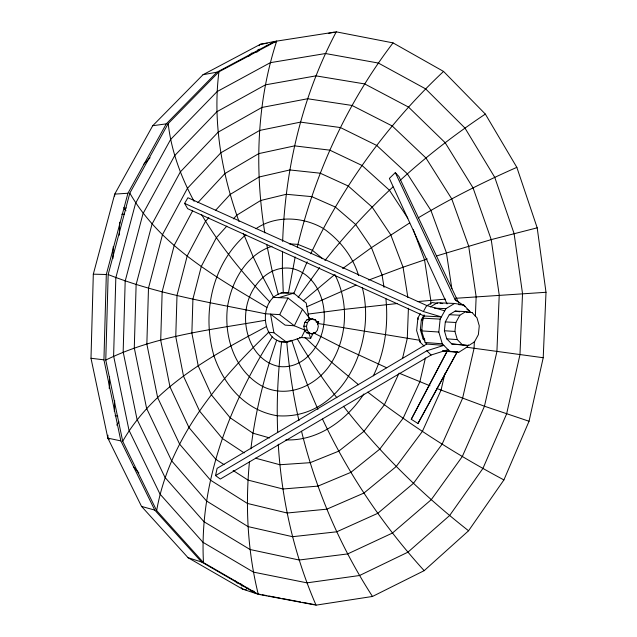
<?xml version="1.0" encoding="UTF-8"?>
<svg xmlns="http://www.w3.org/2000/svg" width="637" height="637" viewBox="0 0 637 637"><rect width="100%" height="100%" fill="white"/><g stroke="black" fill="none" stroke-linecap="round" stroke-linejoin="round"><path stroke-width="0.96" d="M282.486 251.32L282.358 268.105L283.274 292.797C255.859 297.097 261.098 350.454 290.91 340.564M260.151 594.369L256.305 593.644L242.522 589.082L188.074 557.709L141.549 506.423L107.844 438.145L90.995 358.265L93.313 274.173L114.716 194.118L152.729 125.712L203.028 74.704L260.39 44.295L274.674 41.429L336.256 31.85L393.045 42.894L443.551 71.424L485.338 114.079L516.838 167.348L537.19 227.823L546.005 292.287L543.218 357.731L529.044 421.248L503.907 479.924L468.561 530.772L424.17 570.664L372.486 596.463L316.04 605.15L258.264 594.289L203.49 562.598L156.646 510.611L122.71 441.274L105.774 360.072L108.171 274.547L129.821 193.13L168.2 123.602L218.929 71.822L276.705 41.023C256.6 102.668 254.545 169.163 264.817 232.863M256.305 593.644L201.571 561.993L154.767 510.094L120.855 440.884L103.935 359.841L106.315 274.507L127.933 193.25L166.273 123.865L216.954 72.18L274.674 41.429M109.158 439.618L107.844 438.145L107.924 435.167M109.238 388.538L109.572 376.642M112.9 258.598L113.235 246.694M114.66 196.1L114.716 194.118L127.933 193.25M114.334 411.526L114.644 400.625M119.342 235.133L119.708 222.249M408.421 308.236L407.282 338.374L402.488 358.655M430.668 304.303L430.819 300.361L424.537 259.832L413.278 229.678M474.358 341.368L474.071 348.32L462.581 398.316L442.118 444.156L413.461 483.324L377.773 513.326L336.734 531.799L292.55 536.704L248.048 526.6L206.539 500.993L171.592 460.774L146.606 408.397L134.288 347.921L136.127 284.58L152.028 224.12L180.343 171.91L218.157 132.154L261.847 107.47L307.623 98.751L352.022 105.455L392.193 125.951L425.938 157.96L451.744 198.879L468.657 246.017L476.15 296.707L475.353 316.557M282.653 241.447C285.145 168.845 302.129 96.227 336.256 31.85M249.481 461.546C245.149 505.874 247.586 550.989 258.264 594.289M218.929 71.822C212.567 122.447 221.843 173.901 239.026 221.572M281.61 341.902C278.003 371.92 276.354 402.21 277.716 432.435M420.332 313.619L417.936 317.895L416.622 330.563L420.102 342.125L424.083 346.106M424.998 340.827L423.079 338.892L420.332 329.735L421.376 319.718L424.099 314.837M448.074 349.665L431.098 355.032L220.306 479.056L215.553 475.592L426.854 350.78L443.838 345.365L426.694 344.052L425.15 342.507L421.67 330.898L422.992 318.174L424.433 315.602M468.346 344.808L467.168 346.99L458.712 352.349L449.603 351.218L442.293 343.797L438.813 332.02L440.159 319.121L445.948 308.658L454.555 303.467L463.632 304.892L470.743 312.425M444.395 330.754L445.319 321.892L449.284 314.694L455.208 311.095L465.774 311.604L472.041 312.56L476.97 317.783L479.271 325.865L478.363 334.664L474.477 341.878L468.617 345.588L451.792 343.988L446.776 338.852L444.395 330.754L454.929 331.439L457.31 339.601L462.335 344.776L468.617 345.588M454.929 331.439L455.861 322.497L459.842 315.227L465.774 311.604M250.898 448.838C255.286 411.789 264.459 375.416 276.673 340.206M156.646 510.611C169.267 439.323 217.75 380.878 268.742 332.299M215.553 475.592L217.106 468.346L426.694 344.052M295.186 256.982L288.418 292.972L283.274 292.797M297.312 247.291L297.949 244.385C315.689 171.759 347.595 102.382 393.045 42.894M444.817 373.847L441.035 390.155L422.379 431.4L396.294 466.451L363.918 493.078L326.845 509.17L287.144 513.008L247.379 503.429L210.497 480.163L179.61 444.124L157.634 397.568L146.852 344.052L148.493 288.107L162.483 234.663L187.421 188.337L220.848 152.808L259.641 130.426L300.513 122.121L340.397 127.551L376.69 145.427L407.346 173.805L430.907 210.393L446.41 252.762L451.864 288.736M425.428 357.938L419.847 381.762L403.117 418.254L379.771 449.117L350.899 472.336L317.982 486.119L282.924 488.993L248 480.091L233.134 470.504M312.154 333.963L309.232 332.928L307.161 330.141L306.493 326.351L307.424 322.585L309.686 319.862L312.679 318.906L315.586 319.965L317.64 322.752L318.293 326.518L317.377 330.261L315.132 332.984L312.154 333.963L306.572 332.729L304.494 329.95L303.833 326.168L304.757 322.41L307.018 319.694L310.012 318.739L312.679 318.906M258.71 51.056L259.195 49.121M293.657 293.912L307.161 261.783M256.854 52.353L258.033 49.67M310.776 253.813C343.04 185.383 388.443 123.236 443.551 71.424M398.658 374.023L384.382 404.758L363.942 431.345L338.749 451.163L310.155 462.685L279.866 464.739L255.501 458.178M373.298 375.846C384.987 352.285 388.459 324.798 385.918 298.825M299.501 337.379L310.697 338.263L313.508 332.53M317.505 324.36L318.699 321.908L315.92 321.733M304.812 330.707L301.46 337.53L286.793 342.348L279.022 341.687M272.962 297.391L287.972 298.036L302.464 309.295L294.31 325.77L285.113 325.133L270.534 314.081L273.902 332.697L286.793 342.348M264.737 313.738L279.691 314.622L287.972 298.036M457.318 351.728L417.944 423.494L411.271 419.281L447.007 351.369M446.951 351.688L411.271 419.281M192.629 210.839L174.259 245.237L162.164 291.698L160.715 340.285L169.983 386.858L188.974 427.554L215.8 459.309L224.057 464.636M417.944 423.494L457.223 351.847M426.734 305.521L187.939 197.733L184.587 203.386L423.374 311.533L426.734 305.521L444.73 310.848M122.71 441.274C154.035 386.579 212.503 355.327 266.314 326.63M272.286 336.933C229.957 403.969 198.983 482.105 203.49 562.598M116.73 425.11L118.952 421.853M298.14 297.368L319.639 267.548M363.815 393.992C346.815 420.07 318.014 441.242 285.782 439.88M324.934 260.565C345.772 234.392 368.473 209.684 392.997 186.92M226.852 226.111L216.357 237.697L201.332 266.338L192.923 299.008L191.872 333.119L198.234 365.925L211.396 394.852L230.172 417.784L252.961 433.2L269.626 437.93M233.413 218.873L236.693 215.25L260.629 200.512L286.284 194.277L311.764 196.634L335.365 207.041L355.645 224.487L371.467 247.626L382.033 274.881L384.055 287.335M208.856 217.655L205.52 221.286L187.246 255.811L177.006 295.337L175.756 336.639L183.552 376.3L199.604 411.12L222.377 438.495L244.21 452.923M215.521 210.393L230.18 194.42L259.076 177.014L289.859 169.952L320.26 173.208L348.248 186.02L372.159 207.105L390.728 234.782L403.062 267.206L407.871 297.511M197.876 202.638L224.877 173.583L258.726 153.628L294.597 145.873L329.807 150.157L362.031 165.469L389.406 190.192L407.839 218.244M124.748 209.302L126.126 207.869M143.851 164.155L150.093 157.729M248.597 56.422L252.061 52.855M259.004 45.729L260.39 44.295L267.182 43.252M458.767 303.053L398.929 176.545L395.306 172.619L389.366 178.408L447.055 303.921M400.171 180.359C426.726 156.033 455.399 134.081 485.338 114.079M303.26 300.847L334.075 275.096M342.65 268.567L371.467 247.626L409.726 222.886M246.009 234.973L244.353 236.016C211.715 265.677 201.881 314.192 213.936 355.749C223.834 385.059 245.404 410.594 277.199 415.73C342.403 420.651 376.865 342.817 362.294 287.653M255.923 228.731C275.813 215.091 302.989 216.636 323.397 228.476C339.768 239.982 352.715 256.265 358.607 275.518M430.317 306.93L437.34 302.75L454.555 303.467M426.806 305.776L432.268 302.543L437.691 303.379M418.183 217.878C449.929 198.927 483.005 182.254 516.838 167.348M105.774 360.072C155.317 335.747 211.412 329.743 265.159 320.307M306.907 306.731L356.043 285.097M368.64 280.081L403.062 267.206L427.268 258.948M436.385 256.002L491.223 239.608L537.19 227.823M278.783 297.638L293.625 293.171L306.23 303.045L308.921 318.436M272.015 246.264C246.376 254.386 231.725 281.156 227.568 306.397C223.691 336.662 234.591 371.108 262.611 386.42C288.179 399.136 317.648 385.385 331.71 362.318C347.468 335.946 348.853 301.882 334.831 274.491M328.35 33.419L334.186 32.264M203.028 74.704L216.954 72.18M272.039 42.496L275.917 41.899M246.455 588.54L248.414 588.269M152.729 125.712L166.273 123.865M308.189 314.089L344.585 309.327L397.273 303.531M417.323 301.604L445.502 299.127M455.32 298.307L546.005 292.287M121.747 214.247L124.47 214.128M316.231 321.996L318.699 321.908M93.313 274.173L106.315 274.507M280.933 292.686L293.625 293.171M458.839 304.685L463.632 304.892M434.482 308.125L445.948 308.658M466.268 312.281L472.041 312.56M449.284 314.694L459.842 315.227M422.992 318.174L440.159 319.121M421.376 319.718L423.056 319.814M445.319 321.892L455.861 322.497M313.81 319.854L315.586 319.965M289.286 243.844L297.949 244.385L312.385 250.277L322.72 258.749M307.018 319.694L309.686 319.862M420.332 329.735L422.012 329.847M304.757 322.41L307.424 322.585M421.67 330.898L438.813 332.02M303.833 326.168L306.493 326.351M446.776 338.852L457.31 339.601M307.161 330.141L304.494 329.95L294.31 325.77L279.691 314.622M423.079 338.892L424.76 339.011M313.356 332.856L315.132 332.984M306.572 332.729L309.232 332.928M451.792 343.988L462.335 344.776M425.15 342.507L442.293 343.797M268.105 332.251L273.902 332.697M442.93 350.684L449.603 351.218M442.484 351.035L458.712 352.349M90.995 358.265L103.935 359.841M543.218 357.731L466.22 347.189M455.208 311.095L459.675 311.772M419.679 340.277L317.895 323.461M440.056 303.172L442.771 303.594M266.25 45.346L268.209 45.697M115.122 415.65L117.805 416.144M246.415 589.822L242.522 589.082L241.2 587.601M250.309 590.555L254.211 591.295M262.078 594.727L266.887 595.635M268.814 595.993L280.36 598.167M282.287 598.533L300.568 601.973M302.495 602.331L314.041 604.505M265.374 313.77C212.559 302.87 158.541 294.477 108.171 274.547M107.844 438.145L120.855 440.884M141.549 506.423L154.767 510.094M423.374 311.533L441.377 316.915L424.21 316L187.652 208.673L184.587 203.386M188.074 557.709L201.571 561.993M529.044 421.248L484.454 406.223L436.425 388.331M429.983 385.775L399.065 373.147M386.683 367.772L339.537 346.066L313.898 333.04M503.907 479.924C456.227 454.468 410.467 425.325 367.796 392.129M266.951 307.496C216.094 277.199 160.253 246.001 129.821 193.13M395.306 172.619L455.089 299.613L465.137 306.485M466.937 309.256L469.254 310.848M358.575 384.772L331.71 362.318L304.908 337.395M468.561 530.772C422.14 494.392 379.7 452.78 343.439 406.223M426.854 350.78L431.098 355.032M455.089 299.613L456.458 301.062M269.762 301.914C244.25 275.216 220.458 246.567 201.65 214.701M133.587 467.001L138.866 472.917M235.26 580.944L237.243 583.166M424.17 570.664C383.108 525.485 348.511 474.342 322.505 419.074M302.464 309.295L310.012 318.739M336.854 397.727C322.545 378.872 309.359 359.164 297.28 338.812M123.817 207.622L125.959 210.799M372.486 596.463C339.816 545.869 315.848 489.734 301.532 431.265M273.607 297.415L262.866 277.143L253.096 256.663L243.35 233.309M194.078 201.348C181.099 177.182 171.257 150.993 168.2 123.602M317.943 409.432L307.687 385.465L299.223 362.986L291.738 340.293M316.04 605.15C293.92 554.317 281.626 499.472 278.265 444.204M308.937 333.565L310.697 338.263M240.555 583.476L241.208 585.339M278.218 294.31L272.198 271.004L266.744 244.624M299 420.699C292.956 394.797 289.142 368.409 286.754 341.934M241.678 584.264L242.012 586.191M417.936 317.895L418.159 319.36M419.99 340.277L420.102 342.125M115.823 277.78L113.609 355.94L129.008 430.293L159.998 494.089L202.956 542.294L253.446 572.114L306.986 582.855L359.563 575.514L407.927 552.175L449.626 515.516L482.918 468.442L506.622 413.875L519.975 354.666L522.523 293.609L514.083 233.54L494.75 177.341L464.97 128.061L425.651 88.885L378.354 63.047L325.483 53.532L270.335 62.673L217.129 91.569L170.628 139.463L135.562 203.299L115.823 277.78M125.186 281.124L123.164 351.887L137.027 419.321L165.023 477.447L203.999 521.735L250.062 549.516L299.159 560.019L347.643 553.935L392.456 533.042L431.249 499.687L462.311 456.514L484.454 406.223L496.916 351.52L499.225 295.082L491.223 239.608L473.044 187.859L445.159 142.696L408.524 107.088L364.683 83.925L315.936 75.859L265.398 84.856L216.898 111.714L174.705 155.587L143.014 213.65L125.186 281.124M246.121 310.092C242.745 333.167 254.131 361.561 279.038 366.482C303.093 369.54 321.144 346.464 323.763 324.52C326.94 302.002 316.406 274.73 292.638 268.607C268.058 263.965 248.756 287.613 246.121 310.092"/></g></svg>
